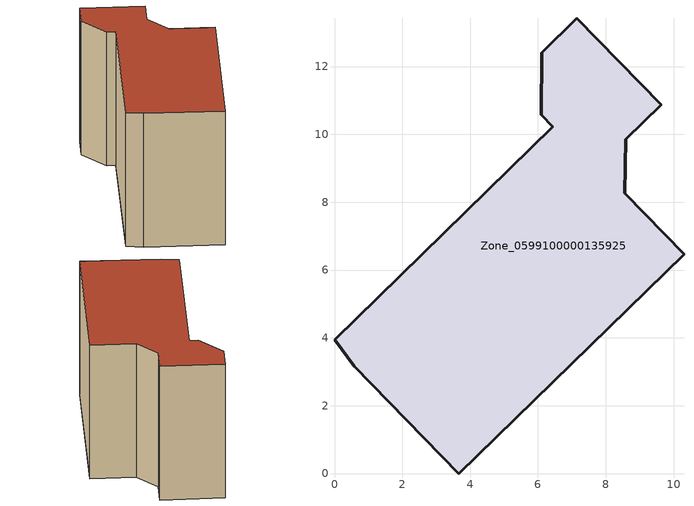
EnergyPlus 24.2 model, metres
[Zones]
Zone_0599100000135925
 floor ground (C_G): 8.59,9.86 8.56,8.26 10.31,6.47 3.66,0 0.58,3.16 0,3.95 6.43,10.23 6.09,10.58 6.11,12.41 7.15,13.42 9.64,10.88 z0
 wall outside (C_F): 8.56,8.26 8.59,9.86 9.64,10.88 7.15,13.42 6.11,12.41 6.09,10.58 6.43,10.23 0,3.95 0.58,3.16 3.66,0 10.31,6.47 8.56,8.26 z0:8.25
 roof outside (C_R): 7.15,13.42 6.11,12.41 6.09,10.58 6.43,10.23 0,3.95 0.58,3.16 3.66,0 10.31,6.47 8.56,8.26 8.59,9.86 9.64,10.88 z8.25
[BUILDING]
Pand.0599100000135925: North Axis=0; Terrain=City; Loads Convergence Tolerance Value=0.04; Temperature Convergence Tolerance Value=0.4; Solar Distribution=FullExterior; Maximum Number of Warmup Days=25; Minimum Number of Warmup Days=1
[Site:Location]
Rotterdam.The.Hague.AP_ZH_NLD Design_Conditions: Latitude=51.96; Longitude=4.45; Time Zone=1; Elevation=-4.5
[SITE:GROUNDTEMPERATURE:BUILDINGSURFACE]
18, 18, 18, 18, 18, 18, 18, 18, 18, 18, 18, 18
[MATERIAL] Thermal Absorptance=0.9; Solar Absorptance=0.7; Visible Absorptance=0.7
Name | Roughness | Thickness | Conductivity | Density | Specific Heat
G.TI.1975-1991 | MediumSmooth | 0.15 | 0.288461 | 540 | 1210
F.TI.1975-1991 | Rough | 0.3 | 0.230769 | 1920 | 840
R.TI.1975-1991 | MediumRough | 0.2 | 0.153846 | 1500 | 1000
[CONSTRUCTION]
C_G: G.TI.1975-1991
C_F: F.TI.1975-1991
C_R: R.TI.1975-1991
[ZONE]
Zone_0599100000135925: Type=1; Multiplier=1; Ceiling Height=Autocalculate; Volume=Autocalculate; Floor Area=autocalculate; Part of Total Floor Area=Yes
[ZONEINFILTRATION:DESIGNFLOWRATE]
Infil_Zone_0599100000135925: Zone or ZoneList or Space or SpaceList=Zone_0599100000135925; Schedule=AlwaysOn; Design Flow Rate Calculation Method=Flow/Area; Flow Rate per Floor Area=0.003; Constant Term Coefficient=1; Temperature Term Coefficient=0; Velocity Term Coefficient=0; Velocity Squared Term Coefficient=0
[HVACTEMPLATE:ZONE:IDEALLOADSAIRSYSTEM]
Zone_0599100000135925: Maximum Heating Supply Air Temperature=50; Minimum Cooling Supply Air Temperature=13; Maximum Heating Supply Air Humidity Ratio=0.0156; Minimum Cooling Supply Air Humidity Ratio=0.0077; Heating Limit=NoLimit; Cooling Limit=NoLimit; Dehumidification Control Type=ConstantSensibleHeatRatio; Cooling Sensible Heat Ratio=0.7; Dehumidification Setpoint=60; Humidification Control Type=None; Humidification Setpoint=30; Outdoor Air Method=None; Outdoor Air Flow Rate per Person=0.00944; Outdoor Air Flow Rate per Zone Floor Area=0; Outdoor Air Flow Rate per Zone=0; Demand Controlled Ventilation Type=None; Outdoor Air Economizer Type=NoEconomizer; Heat Recovery Type=None; Sensible Heat Recovery Effectiveness=0.7; Latent Heat Recovery Effectiveness=0.65
[ZONECONTROL:THERMOSTAT]
ThermostatControl_Zone_0599100000135925: Zone or ZoneList=Zone_0599100000135925; Control Type Schedule=DualSetpointControlType; Control 1=Thermostat_Zone_0599100000135925; Temperature Difference Between Cutout And Setpoint=0
[THERMOSTATSETPOINT:DUALSETPOINT]
Thermostat_Zone_0599100000135925: Heating Setpoint Temperature Schedule=HeatingSetpoint_Zone_0599100000135925; Cooling Setpoint Temperature Schedule=CoolingSetpoint_Zone_0599100000135925
[SCHEDULE:COMPACT]
HeatingSetpoint_Zone_0599100000135925: Through: 12/31, For: AllDays, Until: 24:00, 21
CoolingSetpoint_Zone_0599100000135925: Through: 12/31, For: AllDays, Until: 24:00, 24
DualSetpointControlType: Through: 12/31, For: AllDays, Until: 24:00, 4
AlwaysOn: Through: 12/31, For: AllDays, Until: 24:00, 1
